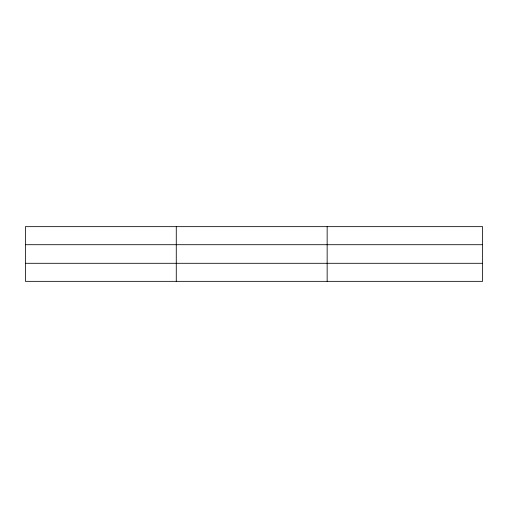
<?xml version="1.0" encoding="UTF-8"?>
<svg xmlns="http://www.w3.org/2000/svg" width="508" height="508" viewBox="0 0 508 508"><rect width="100%" height="100%" fill="white"/><g stroke="black" fill="none" stroke-linecap="round" stroke-linejoin="round"><path stroke-width="0.76" d="M176.276 226.657L176.276 281.343M327.152 226.657L327.152 281.343M482.6 263.296L482.6 281.343L25.4 281.343L25.4 226.657L482.6 226.657L482.6 263.296L25.4 263.296M25.4 244.704L482.6 244.704"/></g></svg>
